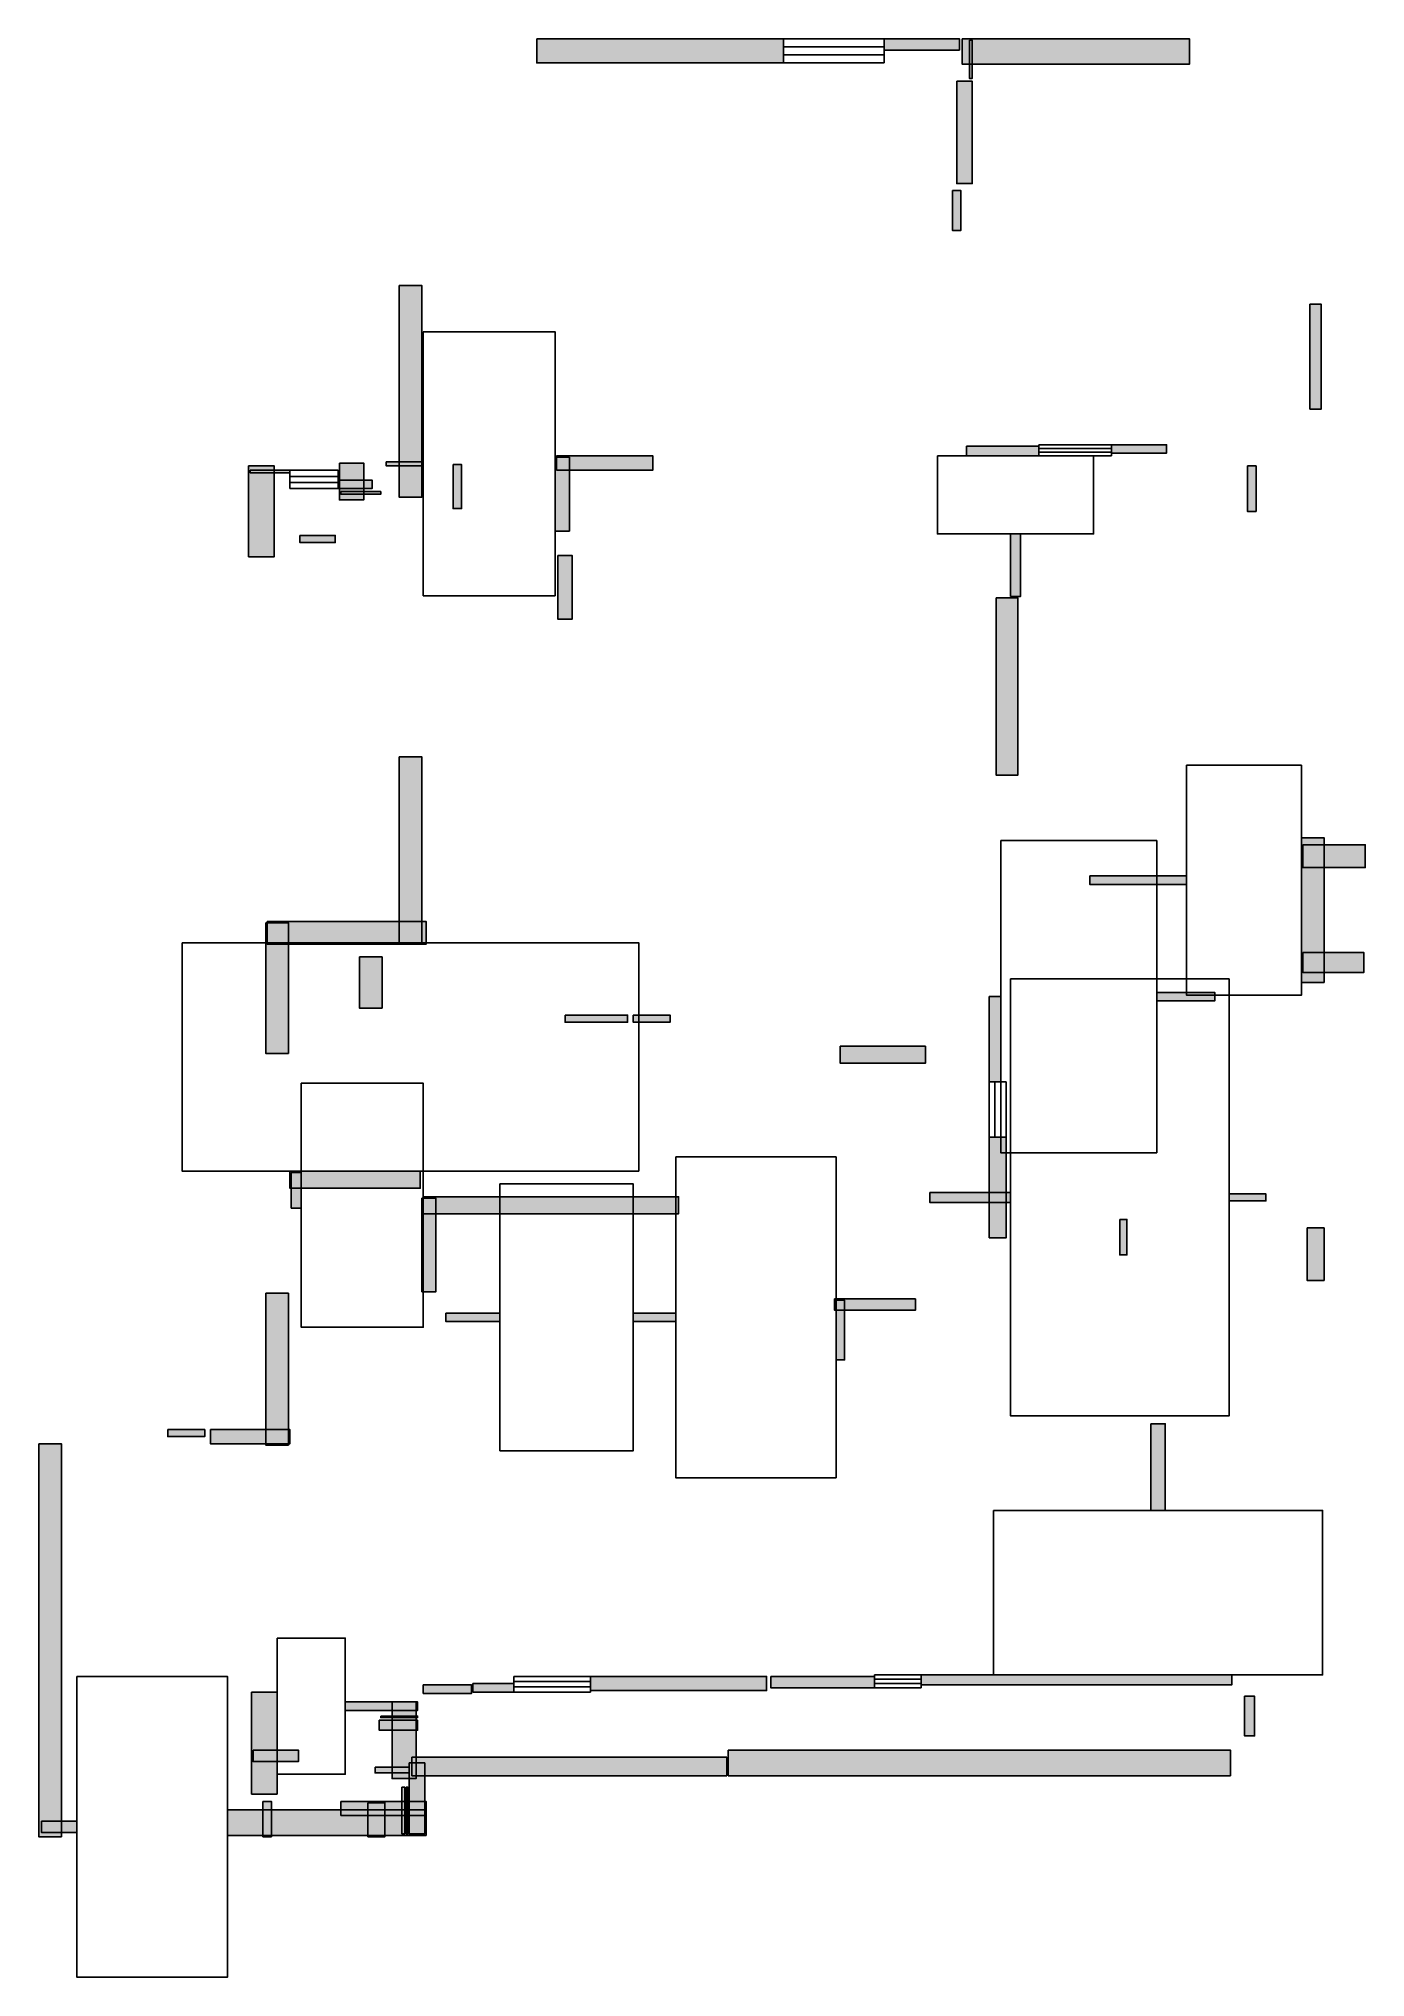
# Model space of a CAD drawing. Header units: centimetres. Extents: x 30 to 880, y -68 to 1174.
import ezdxf

# ---------------------------------------------------------------- set-up
doc = ezdxf.new("R2010")
doc.units = ezdxf.units.CM
for name, color, linetype in [('DOORZONE', 2, 'Continuous'), ('WALL', 7, 'Continuous'), ('WINDOW', 5, 'Continuous')]:
    doc.layers.add(name, color=color, linetype=linetype)

msp = doc.modelspace()

# ---------------------------------------------------------------- hatches: boundary and pattern name
at = {"layer": 'WALL'}
h = msp.add_hatch(color=256, dxfattribs=at)
h.dxf.hatch_style = 1
h.paths.add_polyline_path([(349.1, 1173.6), (507.3, 1173.6), (507.3, 1158.2), (349.1, 1158.2)])
h = msp.add_hatch(color=256, dxfattribs=at)
h.dxf.hatch_style = 1
h.paths.add_polyline_path([(571.8, 1173.6), (620, 1173.6), (620, 1166.4), (571.8, 1166.4)])
h = msp.add_hatch(color=256, dxfattribs=at)
h.dxf.hatch_style = 1
h.paths.add_polyline_path([(621.8, 1173.6), (767.3, 1173.6), (767.3, 1157.3), (621.8, 1157.3)])
h = msp.add_hatch(color=256, dxfattribs=at)
h.dxf.hatch_style = 1
h.paths.add_polyline_path([(626.4, 1172.7), (628.2, 1172.7), (628.2, 1148.2), (626.4, 1148.2)])
h = msp.add_hatch(color=256, dxfattribs=at)
h.dxf.hatch_style = 1
h.paths.add_polyline_path([(618.2, 1146.4), (628.2, 1146.4), (628.2, 1080.9), (618.2, 1080.9)])
h = msp.add_hatch(color=256, dxfattribs=at)
h.dxf.hatch_style = 1
h.paths.add_polyline_path([(615.5, 1076.4), (620.9, 1076.4), (620.9, 1050.9), (615.5, 1050.9)])
h = msp.add_hatch(color=256, dxfattribs=at)
h.dxf.hatch_style = 1
h.paths.add_polyline_path([(260.9, 1015.5), (275.5, 1015.5), (275.5, 880), (260.9, 880)])
h = msp.add_hatch(color=256, dxfattribs=at)
h.dxf.hatch_style = 1
h.paths.add_polyline_path([(844.5, 1003.6), (851.8, 1003.6), (851.8, 936.4), (844.5, 936.4)])
h = msp.add_hatch(color=256, dxfattribs=at)
h.dxf.hatch_style = 1
h.paths.add_polyline_path([(624.5, 912.7), (670.9, 912.7), (670.9, 906.4), (624.5, 906.4)])
h = msp.add_hatch(color=256, dxfattribs=at)
h.dxf.hatch_style = 1
h.paths.add_polyline_path([(717.3, 913.6), (752.7, 913.6), (752.7, 908.2), (717.3, 908.2)])
h = msp.add_hatch(color=256, dxfattribs=at)
h.dxf.hatch_style = 1
h.paths.add_polyline_path([(164.5, 900), (180.9, 900), (180.9, 841.8), (164.5, 841.8)])
h = msp.add_hatch(color=256, dxfattribs=at)
h.dxf.hatch_style = 1
h.paths.add_polyline_path([(165.5, 897.3), (190.9, 897.3), (190.9, 895.5), (165.5, 895.5)])
h = msp.add_hatch(color=256, dxfattribs=at)
h.dxf.hatch_style = 1
h.paths.add_polyline_path([(222.7, 901.8), (238.2, 901.8), (238.2, 878.2), (222.7, 878.2)])
h = msp.add_hatch(color=256, dxfattribs=at)
h.dxf.hatch_style = 1
h.paths.add_polyline_path([(252.7, 902.7), (276.4, 902.7), (276.4, 900), (252.7, 900)])
h = msp.add_hatch(color=256, dxfattribs=at)
h.dxf.hatch_style = 1
h.paths.add_polyline_path([(295.5, 900.9), (300.9, 900.9), (300.9, 872.7), (295.5, 872.7)])
h = msp.add_hatch(color=256, dxfattribs=at)
h.dxf.hatch_style = 1
h.paths.add_polyline_path([(360.9, 905.5), (370, 905.5), (370, 858.2), (360.9, 858.2)])
h = msp.add_hatch(color=256, dxfattribs=at)
h.dxf.hatch_style = 1
h.paths.add_polyline_path([(361.8, 906.4), (423.6, 906.4), (423.6, 897.3), (361.8, 897.3)])
h = msp.add_hatch(color=256, dxfattribs=at)
h.dxf.hatch_style = 1
h.paths.add_polyline_path([(804.5, 900), (810, 900), (810, 870.9), (804.5, 870.9)])
h = msp.add_hatch(color=256, dxfattribs=at)
h.dxf.hatch_style = 1
h.paths.add_polyline_path([(221.8, 890.9), (243.6, 890.9), (243.6, 885.5), (221.8, 885.5)])
h = msp.add_hatch(color=256, dxfattribs=at)
h.dxf.hatch_style = 1
h.paths.add_polyline_path([(223.6, 883.6), (249.1, 883.6), (249.1, 881.8), (223.6, 881.8)])
h = msp.add_hatch(color=256, dxfattribs=at)
h.dxf.hatch_style = 1
h.paths.add_polyline_path([(197.3, 855.5), (220, 855.5), (220, 850.9), (197.3, 850.9)])
h = msp.add_hatch(color=256, dxfattribs=at)
h.dxf.hatch_style = 1
h.paths.add_polyline_path([(652.7, 856.4), (659.1, 856.4), (659.1, 816.4), (652.7, 816.4)])
h = msp.add_hatch(color=256, dxfattribs=at)
h.dxf.hatch_style = 1
h.paths.add_polyline_path([(362.7, 842.7), (371.8, 842.7), (371.8, 801.8), (362.7, 801.8)])
h = msp.add_hatch(color=256, dxfattribs=at)
h.dxf.hatch_style = 1
h.paths.add_polyline_path([(643.6, 815.5), (657.3, 815.5), (657.3, 701.8), (643.6, 701.8)])
h = msp.add_hatch(color=256, dxfattribs=at)
h.dxf.hatch_style = 1
h.paths.add_polyline_path([(260.9, 713.6), (275.5, 713.6), (275.5, 594.5), (260.9, 594.5)])
h = msp.add_hatch(color=256, dxfattribs=at)
h.dxf.hatch_style = 1
h.paths.add_polyline_path([(839.1, 661.8), (853.6, 661.8), (853.6, 569.1), (839.1, 569.1)])
h = msp.add_hatch(color=256, dxfattribs=at)
h.dxf.hatch_style = 1
h.paths.add_polyline_path([(840, 657.3), (880, 657.3), (880, 642.7), (840, 642.7)])
h = msp.add_hatch(color=256, dxfattribs=at)
h.dxf.hatch_style = 1
h.paths.add_polyline_path([(703.6, 637.3), (765.5, 637.3), (765.5, 631.8), (703.6, 631.8)])
h = msp.add_hatch(color=256, dxfattribs=at)
h.dxf.hatch_style = 1
h.paths.add_polyline_path([(175.5, 607.3), (190, 607.3), (190, 523.6), (175.5, 523.6)])
h = msp.add_hatch(color=256, dxfattribs=at)
h.dxf.hatch_style = 1
h.paths.add_polyline_path([(176.4, 608.2), (278.2, 608.2), (278.2, 593.6), (176.4, 593.6)])
h = msp.add_hatch(color=256, dxfattribs=at)
h.dxf.hatch_style = 1
h.paths.add_polyline_path([(235.5, 585.5), (250, 585.5), (250, 552.7), (235.5, 552.7)])
h = msp.add_hatch(color=256, dxfattribs=at)
h.dxf.hatch_style = 1
h.paths.add_polyline_path([(840, 588.2), (879.1, 588.2), (879.1, 575.5), (840, 575.5)])
h = msp.add_hatch(color=256, dxfattribs=at)
h.dxf.hatch_style = 1
h.paths.add_polyline_path([(639.1, 560), (646.4, 560), (646.4, 505.5), (639.1, 505.5)])
h = msp.add_hatch(color=256, dxfattribs=at)
h.dxf.hatch_style = 1
h.paths.add_polyline_path([(746.4, 562.7), (783.6, 562.7), (783.6, 557.3), (746.4, 557.3)])
h = msp.add_hatch(color=256, dxfattribs=at)
h.dxf.hatch_style = 1
h.paths.add_polyline_path([(367.3, 548.2), (407.3, 548.2), (407.3, 543.6), (367.3, 543.6)])
h = msp.add_hatch(color=256, dxfattribs=at)
h.dxf.hatch_style = 1
h.paths.add_polyline_path([(410.9, 548.2), (434.5, 548.2), (434.5, 543.6), (410.9, 543.6)])
h = msp.add_hatch(color=256, dxfattribs=at)
h.dxf.hatch_style = 1
h.paths.add_polyline_path([(543.6, 528.2), (598.2, 528.2), (598.2, 517.3), (543.6, 517.3)])
h = msp.add_hatch(color=256, dxfattribs=at)
h.dxf.hatch_style = 1
h.paths.add_polyline_path([(639.1, 470), (650, 470), (650, 405.5), (639.1, 405.5)])
h = msp.add_hatch(color=256, dxfattribs=at)
h.dxf.hatch_style = 1
h.paths.add_polyline_path([(190.9, 448.2), (274.5, 448.2), (274.5, 437.3), (190.9, 437.3)])
h = msp.add_hatch(color=256, dxfattribs=at)
h.dxf.hatch_style = 1
h.paths.add_polyline_path([(191.8, 447.3), (198.2, 447.3), (198.2, 424.5), (191.8, 424.5)])
h = msp.add_hatch(color=256, dxfattribs=at)
h.dxf.hatch_style = 1
h.paths.add_polyline_path([(275.5, 430.9), (284.5, 430.9), (284.5, 370.9), (275.5, 370.9)])
h = msp.add_hatch(color=256, dxfattribs=at)
h.dxf.hatch_style = 1
h.paths.add_polyline_path([(276.4, 431.8), (440, 431.8), (440, 420.9), (276.4, 420.9)])
h = msp.add_hatch(color=256, dxfattribs=at)
h.dxf.hatch_style = 1
h.paths.add_polyline_path([(600.9, 434.5), (652.7, 434.5), (652.7, 428.2), (600.9, 428.2)])
h = msp.add_hatch(color=256, dxfattribs=at)
h.dxf.hatch_style = 1
h.paths.add_polyline_path([(792.7, 433.6), (816.4, 433.6), (816.4, 429.1), (792.7, 429.1)])
h = msp.add_hatch(color=256, dxfattribs=at)
h.dxf.hatch_style = 1
h.paths.add_polyline_path([(722.7, 417.3), (727.3, 417.3), (727.3, 394.5), (722.7, 394.5)])
h = msp.add_hatch(color=256, dxfattribs=at)
h.dxf.hatch_style = 1
h.paths.add_polyline_path([(842.7, 411.8), (853.6, 411.8), (853.6, 378.2), (842.7, 378.2)])
h = msp.add_hatch(color=256, dxfattribs=at)
h.dxf.hatch_style = 1
h.paths.add_polyline_path([(175.5, 370), (190, 370), (190, 272.7), (175.5, 272.7)])
h = msp.add_hatch(color=256, dxfattribs=at)
h.dxf.hatch_style = 1
h.paths.add_polyline_path([(540, 366.4), (591.8, 366.4), (591.8, 359.1), (540, 359.1)])
h = msp.add_hatch(color=256, dxfattribs=at)
h.dxf.hatch_style = 1
h.paths.add_polyline_path([(540.9, 365.5), (546.4, 365.5), (546.4, 327.3), (540.9, 327.3)])
h = msp.add_hatch(color=256, dxfattribs=at)
h.dxf.hatch_style = 1
h.paths.add_polyline_path([(290.9, 357.3), (325.5, 357.3), (325.5, 351.8), (290.9, 351.8)])
h = msp.add_hatch(color=256, dxfattribs=at)
h.dxf.hatch_style = 1
h.paths.add_polyline_path([(410.9, 357.3), (438.2, 357.3), (438.2, 351.8), (410.9, 351.8)])
h = msp.add_hatch(color=256, dxfattribs=at)
h.dxf.hatch_style = 1
h.paths.add_polyline_path([(742.7, 286.4), (751.8, 286.4), (751.8, 230.9), (742.7, 230.9)])
h = msp.add_hatch(color=256, dxfattribs=at)
h.dxf.hatch_style = 1
h.paths.add_polyline_path([(30, 273.6), (44.5, 273.6), (44.5, 21.8), (30, 21.8)])
h = msp.add_hatch(color=256, dxfattribs=at)
h.dxf.hatch_style = 1
h.paths.add_polyline_path([(112.7, 282.7), (136.4, 282.7), (136.4, 278.2), (112.7, 278.2)])
h = msp.add_hatch(color=256, dxfattribs=at)
h.dxf.hatch_style = 1
h.paths.add_polyline_path([(140, 282.7), (190.9, 282.7), (190.9, 273.6), (140, 273.6)])
h = msp.add_hatch(color=256, dxfattribs=at)
h.dxf.hatch_style = 1
h.paths.add_polyline_path([(383.6, 124.5), (496.4, 124.5), (496.4, 115.5), (383.6, 115.5)])
h = msp.add_hatch(color=256, dxfattribs=at)
h.dxf.hatch_style = 1
h.paths.add_polyline_path([(499.1, 124.5), (565.5, 124.5), (565.5, 117.3), (499.1, 117.3)])
h = msp.add_hatch(color=256, dxfattribs=at)
h.dxf.hatch_style = 1
h.paths.add_polyline_path([(595.5, 125.5), (794.5, 125.5), (794.5, 119.1), (595.5, 119.1)])
h = msp.add_hatch(color=256, dxfattribs=at)
h.dxf.hatch_style = 1
h.paths.add_polyline_path([(166.4, 114.5), (182.7, 114.5), (182.7, 49.1), (166.4, 49.1)])
h = msp.add_hatch(color=256, dxfattribs=at)
h.dxf.hatch_style = 1
h.paths.add_polyline_path([(276.4, 119.1), (307.3, 119.1), (307.3, 113.6), (276.4, 113.6)])
h = msp.add_hatch(color=256, dxfattribs=at)
h.dxf.hatch_style = 1
h.paths.add_polyline_path([(308.2, 120), (334.5, 120), (334.5, 114.5), (308.2, 114.5)])
h = msp.add_hatch(color=256, dxfattribs=at)
h.dxf.hatch_style = 1
h.paths.add_polyline_path([(802.7, 111.8), (809.1, 111.8), (809.1, 86.4), (802.7, 86.4)])
h = msp.add_hatch(color=256, dxfattribs=at)
h.dxf.hatch_style = 1
h.paths.add_polyline_path([(226.4, 108.2), (272.7, 108.2), (272.7, 102.7), (226.4, 102.7)])
h = msp.add_hatch(color=256, dxfattribs=at)
h.dxf.hatch_style = 1
h.paths.add_polyline_path([(256.4, 108.2), (271.8, 108.2), (271.8, 59.1), (256.4, 59.1)])
h = msp.add_hatch(color=256, dxfattribs=at)
h.dxf.hatch_style = 1
h.paths.add_polyline_path([(248.2, 96.4), (272.7, 96.4), (272.7, 90), (248.2, 90)])
h = msp.add_hatch(color=256, dxfattribs=at)
h.dxf.hatch_style = 1
h.paths.add_polyline_path([(249.1, 99.1), (272.7, 99.1), (272.7, 98.2), (249.1, 98.2)])
h = msp.add_hatch(color=256, dxfattribs=at)
h.dxf.hatch_style = 1
h.paths.add_polyline_path([(167.3, 77.3), (196.4, 77.3), (196.4, 70), (167.3, 70)])
h = msp.add_hatch(color=256, dxfattribs=at)
h.dxf.hatch_style = 1
h.paths.add_polyline_path([(471.8, 77.3), (793.6, 77.3), (793.6, 60.9), (471.8, 60.9)])
h = msp.add_hatch(color=256, dxfattribs=at)
h.dxf.hatch_style = 1
h.paths.add_polyline_path([(245.5, 66.4), (267.3, 66.4), (267.3, 62.7), (245.5, 62.7)])
h = msp.add_hatch(color=256, dxfattribs=at)
h.dxf.hatch_style = 1
h.paths.add_polyline_path([(267.3, 69.1), (277.3, 69.1), (277.3, 23.6), (267.3, 23.6)])
h = msp.add_hatch(color=256, dxfattribs=at)
h.dxf.hatch_style = 1
h.paths.add_polyline_path([(269.1, 72.7), (470.9, 72.7), (470.9, 60.9), (269.1, 60.9)])
h = msp.add_hatch(color=256, dxfattribs=at)
h.dxf.hatch_style = 1
h.paths.add_polyline_path([(262.7, 53.6), (264.5, 53.6), (264.5, 23.6), (262.7, 23.6)])
h = msp.add_hatch(color=256, dxfattribs=at)
h.dxf.hatch_style = 1
h.paths.add_polyline_path([(265.5, 53.6), (266.4, 53.6), (266.4, 23.6), (265.5, 23.6)])
h = msp.add_hatch(color=256, dxfattribs=at)
h.dxf.hatch_style = 1
h.paths.add_polyline_path([(150.9, 39.1), (278.2, 39.1), (278.2, 22.7), (150.9, 22.7)])
h = msp.add_hatch(color=256, dxfattribs=at)
h.dxf.hatch_style = 1
h.paths.add_polyline_path([(173.6, 44.5), (179.1, 44.5), (179.1, 21.8), (173.6, 21.8)])
h = msp.add_hatch(color=256, dxfattribs=at)
h.dxf.hatch_style = 1
h.paths.add_polyline_path([(223.6, 44.5), (278.2, 44.5), (278.2, 35.5), (223.6, 35.5)])
h = msp.add_hatch(color=256, dxfattribs=at)
h.dxf.hatch_style = 1
h.paths.add_polyline_path([(240.9, 43.6), (251.8, 43.6), (251.8, 21.8), (240.9, 21.8)])
h = msp.add_hatch(color=256, dxfattribs=at)
h.dxf.hatch_style = 1
h.paths.add_polyline_path([(31.8, 31.8), (54.5, 31.8), (54.5, 24.5), (31.8, 24.5)])

# ---------------------------------------------------------------- linework, layer by layer
at = {"layer": 'DOORZONE'}
for points in [[(276.4, 985.9), (360.9, 985.9), (360.9, 816.8), (276.4, 816.8)], [(605.9, 906.4), (605.9, 856.4), (705.9, 856.4), (705.9, 906.4)], [(765.5, 708.2), (839.1, 708.2), (839.1, 560.9), (765.5, 560.9)], [(646.4, 660), (746.4, 660), (746.4, 460), (646.4, 460)], [(121.8, 594.5), (121.8, 448.2), (414.5, 448.2), (414.5, 594.5)], [(652.7, 571.4), (792.7, 571.4), (792.7, 291.4), (652.7, 291.4)], [(198.2, 504.5), (276.4, 504.5), (276.4, 348.2), (198.2, 348.2)], [(438.2, 457.3), (540.9, 457.3), (540.9, 251.8), (438.2, 251.8)], [(325.5, 440), (410.9, 440), (410.9, 269.1), (325.5, 269.1)], [(641.8, 230.9), (641.8, 125.5), (852.7, 125.5), (852.7, 230.9)], [(182.7, 149.1), (226.4, 149.1), (226.4, 61.8), (182.7, 61.8)], [(54.5, 124.5), (150.9, 124.5), (150.9, -68.2), (54.5, -68.2)]]:
    msp.add_lwpolyline(points, close=True, dxfattribs=at)
at = {"layer": 'WALL'}
for points in [[(349.1, 1173.6), (507.3, 1173.6), (507.3, 1158.2), (349.1, 1158.2)], [(571.8, 1173.6), (620, 1173.6), (620, 1166.4), (571.8, 1166.4)], [(621.8, 1173.6), (767.3, 1173.6), (767.3, 1157.3), (621.8, 1157.3)], [(626.4, 1172.7), (628.2, 1172.7), (628.2, 1148.2), (626.4, 1148.2)], [(618.2, 1146.4), (628.2, 1146.4), (628.2, 1080.9), (618.2, 1080.9)], [(615.5, 1076.4), (620.9, 1076.4), (620.9, 1050.9), (615.5, 1050.9)], [(260.9, 1015.5), (275.5, 1015.5), (275.5, 880), (260.9, 880)], [(844.5, 1003.6), (851.8, 1003.6), (851.8, 936.4), (844.5, 936.4)], [(624.5, 912.7), (670.9, 912.7), (670.9, 906.4), (624.5, 906.4)], [(717.3, 913.6), (752.7, 913.6), (752.7, 908.2), (717.3, 908.2)], [(164.5, 900), (180.9, 900), (180.9, 841.8), (164.5, 841.8)], [(165.5, 897.3), (190.9, 897.3), (190.9, 895.5), (165.5, 895.5)], [(222.7, 901.8), (238.2, 901.8), (238.2, 878.2), (222.7, 878.2)], [(252.7, 902.7), (276.4, 902.7), (276.4, 900), (252.7, 900)], [(295.5, 900.9), (300.9, 900.9), (300.9, 872.7), (295.5, 872.7)], [(360.9, 905.5), (370, 905.5), (370, 858.2), (360.9, 858.2)], [(361.8, 906.4), (423.6, 906.4), (423.6, 897.3), (361.8, 897.3)], [(804.5, 900), (810, 900), (810, 870.9), (804.5, 870.9)], [(221.8, 890.9), (243.6, 890.9), (243.6, 885.5), (221.8, 885.5)], [(223.6, 883.6), (249.1, 883.6), (249.1, 881.8), (223.6, 881.8)], [(197.3, 855.5), (220, 855.5), (220, 850.9), (197.3, 850.9)], [(652.7, 856.4), (659.1, 856.4), (659.1, 816.4), (652.7, 816.4)], [(362.7, 842.7), (371.8, 842.7), (371.8, 801.8), (362.7, 801.8)], [(643.6, 815.5), (657.3, 815.5), (657.3, 701.8), (643.6, 701.8)], [(260.9, 713.6), (275.5, 713.6), (275.5, 594.5), (260.9, 594.5)], [(839.1, 661.8), (853.6, 661.8), (853.6, 569.1), (839.1, 569.1)], [(840, 657.3), (880, 657.3), (880, 642.7), (840, 642.7)], [(703.6, 637.3), (765.5, 637.3), (765.5, 631.8), (703.6, 631.8)], [(175.5, 607.3), (190, 607.3), (190, 523.6), (175.5, 523.6)], [(176.4, 608.2), (278.2, 608.2), (278.2, 593.6), (176.4, 593.6)], [(235.5, 585.5), (250, 585.5), (250, 552.7), (235.5, 552.7)], [(840, 588.2), (879.1, 588.2), (879.1, 575.5), (840, 575.5)], [(639.1, 560), (646.4, 560), (646.4, 505.5), (639.1, 505.5)], [(746.4, 562.7), (783.6, 562.7), (783.6, 557.3), (746.4, 557.3)], [(367.3, 548.2), (407.3, 548.2), (407.3, 543.6), (367.3, 543.6)], [(410.9, 548.2), (434.5, 548.2), (434.5, 543.6), (410.9, 543.6)], [(543.6, 528.2), (598.2, 528.2), (598.2, 517.3), (543.6, 517.3)], [(639.1, 470), (650, 470), (650, 405.5), (639.1, 405.5)], [(190.9, 448.2), (274.5, 448.2), (274.5, 437.3), (190.9, 437.3)], [(191.8, 447.3), (198.2, 447.3), (198.2, 424.5), (191.8, 424.5)], [(275.5, 430.9), (284.5, 430.9), (284.5, 370.9), (275.5, 370.9)], [(276.4, 431.8), (440, 431.8), (440, 420.9), (276.4, 420.9)], [(600.9, 434.5), (652.7, 434.5), (652.7, 428.2), (600.9, 428.2)], [(792.7, 433.6), (816.4, 433.6), (816.4, 429.1), (792.7, 429.1)], [(722.7, 417.3), (727.3, 417.3), (727.3, 394.5), (722.7, 394.5)], [(842.7, 411.8), (853.6, 411.8), (853.6, 378.2), (842.7, 378.2)], [(175.5, 370), (190, 370), (190, 272.7), (175.5, 272.7)], [(540, 366.4), (591.8, 366.4), (591.8, 359.1), (540, 359.1)], [(540.9, 365.5), (546.4, 365.5), (546.4, 327.3), (540.9, 327.3)], [(290.9, 357.3), (325.5, 357.3), (325.5, 351.8), (290.9, 351.8)], [(410.9, 357.3), (438.2, 357.3), (438.2, 351.8), (410.9, 351.8)], [(742.7, 286.4), (751.8, 286.4), (751.8, 230.9), (742.7, 230.9)], [(30, 273.6), (44.5, 273.6), (44.5, 21.8), (30, 21.8)], [(112.7, 282.7), (136.4, 282.7), (136.4, 278.2), (112.7, 278.2)], [(140, 282.7), (190.9, 282.7), (190.9, 273.6), (140, 273.6)], [(383.6, 124.5), (496.4, 124.5), (496.4, 115.5), (383.6, 115.5)], [(499.1, 124.5), (565.5, 124.5), (565.5, 117.3), (499.1, 117.3)], [(595.5, 125.5), (794.5, 125.5), (794.5, 119.1), (595.5, 119.1)], [(166.4, 114.5), (182.7, 114.5), (182.7, 49.1), (166.4, 49.1)], [(276.4, 119.1), (307.3, 119.1), (307.3, 113.6), (276.4, 113.6)], [(308.2, 120), (334.5, 120), (334.5, 114.5), (308.2, 114.5)], [(802.7, 111.8), (809.1, 111.8), (809.1, 86.4), (802.7, 86.4)], [(226.4, 108.2), (272.7, 108.2), (272.7, 102.7), (226.4, 102.7)], [(256.4, 108.2), (271.8, 108.2), (271.8, 59.1), (256.4, 59.1)], [(248.2, 96.4), (272.7, 96.4), (272.7, 90), (248.2, 90)], [(249.1, 99.1), (272.7, 99.1), (272.7, 98.2), (249.1, 98.2)], [(167.3, 77.3), (196.4, 77.3), (196.4, 70), (167.3, 70)], [(471.8, 77.3), (793.6, 77.3), (793.6, 60.9), (471.8, 60.9)], [(245.5, 66.4), (267.3, 66.4), (267.3, 62.7), (245.5, 62.7)], [(267.3, 69.1), (277.3, 69.1), (277.3, 23.6), (267.3, 23.6)], [(269.1, 72.7), (470.9, 72.7), (470.9, 60.9), (269.1, 60.9)], [(262.7, 53.6), (264.5, 53.6), (264.5, 23.6), (262.7, 23.6)], [(265.5, 53.6), (266.4, 53.6), (266.4, 23.6), (265.5, 23.6)], [(150.9, 39.1), (278.2, 39.1), (278.2, 22.7), (150.9, 22.7)], [(173.6, 44.5), (179.1, 44.5), (179.1, 21.8), (173.6, 21.8)], [(223.6, 44.5), (278.2, 44.5), (278.2, 35.5), (223.6, 35.5)], [(240.9, 43.6), (251.8, 43.6), (251.8, 21.8), (240.9, 21.8)], [(31.8, 31.8), (54.5, 31.8), (54.5, 24.5), (31.8, 24.5)]]:
    msp.add_lwpolyline(points, close=True, dxfattribs=at)
at = {"layer": 'WINDOW'}
for p, q in [((507.3, 1173.6), (571.8, 1173.6)), ((507.3, 1173.6), (507.3, 1158.2)), ((507.3, 1168.5), (571.8, 1168.5)), ((571.8, 1173.6), (571.8, 1158.2)), ((507.3, 1163.3), (571.8, 1163.3)), ((507.3, 1158.2), (571.8, 1158.2)), ((670.9, 913.6), (717.3, 913.6)), ((670.9, 913.6), (670.9, 906.4)), ((670.9, 911.2), (717.3, 911.2)), ((670.9, 908.8), (717.3, 908.8)), ((717.3, 913.6), (717.3, 906.4)), ((190.9, 897.3), (221.8, 897.3)), ((190.9, 897.3), (190.9, 885.5)), ((221.8, 897.3), (221.8, 885.5)), ((670.9, 906.4), (717.3, 906.4)), ((190.9, 893.3), (221.8, 893.3)), ((190.9, 889.4), (221.8, 889.4)), ((190.9, 885.5), (221.8, 885.5)), ((639.1, 505.5), (639.1, 470)), ((639.1, 505.5), (650, 505.5)), ((642.7, 505.5), (642.7, 470)), ((646.4, 505.5), (646.4, 470)), ((650, 505.5), (650, 470)), ((639.1, 470), (650, 470)), ((334.5, 124.5), (383.6, 124.5)), ((334.5, 124.5), (334.5, 114.5)), ((383.6, 124.5), (383.6, 114.5)), ((565.5, 125.5), (595.5, 125.5)), ((565.5, 125.5), (565.5, 117.3)), ((595.5, 125.5), (595.5, 117.3)), ((334.5, 121.2), (383.6, 121.2)), ((334.5, 117.9), (383.6, 117.9)), ((334.5, 114.5), (383.6, 114.5)), ((565.5, 122.7), (595.5, 122.7)), ((565.5, 120), (595.5, 120)), ((565.5, 117.3), (595.5, 117.3))]:
    msp.add_line(p, q, dxfattribs=at)

doc.saveas('drawing.dxf')
